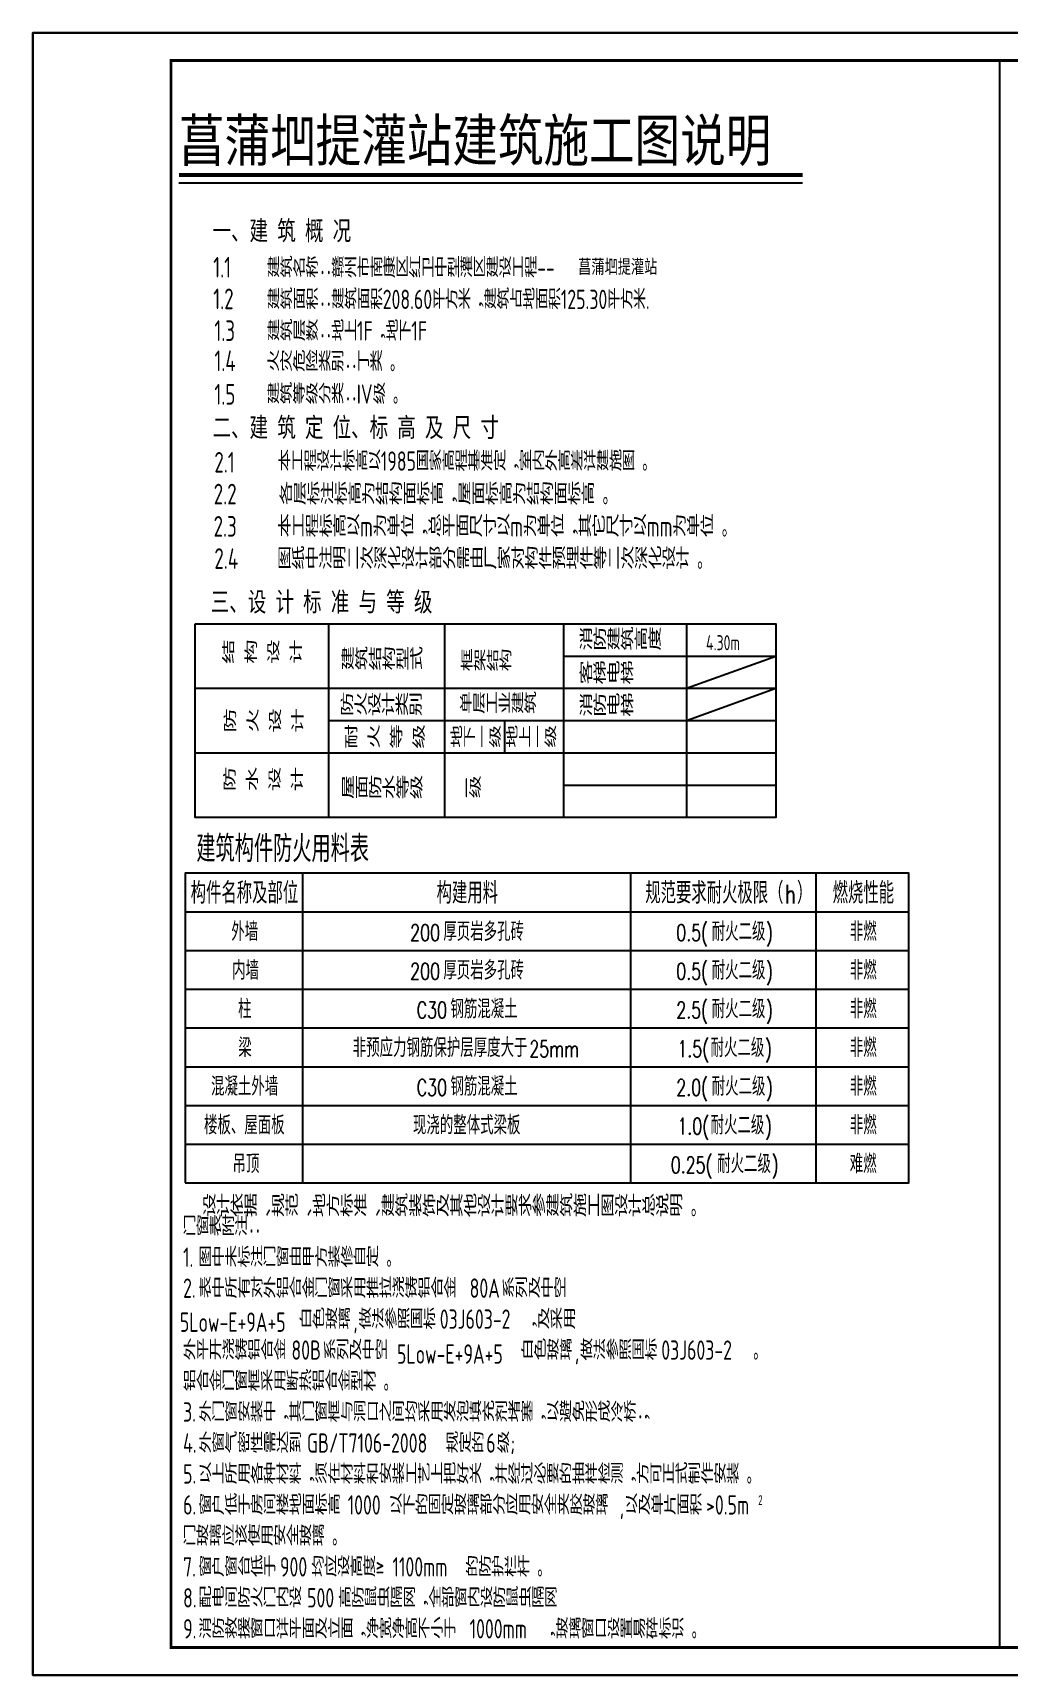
# Model space of a CAD drawing. Header units: millimetres. Extents: x 1742399 to 4898386, y 2481636 to 5226310.
# Drawn here: x 1991283 to 2008943, y 2656332 to 2686032 of the extents above; entities that cross this region are included whole.
import ezdxf

# ---------------------------------------------------------------- set-up
doc = ezdxf.new("R2010")
doc.units = ezdxf.units.MM
doc.header["$LTSCALE"] = 1000
for name, color, linetype in [('DIM_SYMB', 3, 'Continuous'), ('LINE', 9, 'Continuous'), ('PUB_TAB', 7, 'Continuous'), ('PUB_TEXT', 7, 'Continuous'), ('PUB_TITLE', 4, 'Continuous'), ('TEXT', 7, 'Continuous'), ('YHG_文字', 7, 'Continuous'), ('公用-符号', 3, 'Continuous')]:
    doc.layers.add(name, color=color, linetype=linetype)
doc.styles.add('-宋体', font='', dxfattribs={"width": 0.8})
doc.styles.add('-黑体', font='', dxfattribs={"width": 0.7})
doc.styles.add('_TCH_WDTABLE', font='SIMPLEX', dxfattribs={"bigfont": 'GBCBIG'})
doc.styles.add('TSSD_Rein', font='TSSDENG', dxfattribs={"width": 0.7, "bigfont": '@1HZTXT'})
doc.styles.get('-宋体').set_extended_font_data('SimSun')
doc.styles.get('-黑体').set_extended_font_data('SimSun')

# ---------------------------------------------------------------- blocks, each defined once
blk = doc.blocks.new('HAYJZ A3')
blk.add_lwpolyline([(4975, -403417), (46975, -403417), (46975, -433117), (4975, -433117), (4975, -403417)])
at = {"const_width": 50}
blk.add_lwpolyline([(7475, -403917), (46475, -403917), (46475, -432617), (7475, -432617), (7475, -403917)], dxfattribs=at)
at = {"layer": 'PUB_TITLE'}
blk.add_lwpolyline([(4975, -433117), (46975, -433117), (46975, -403417), (4975, -403417)], close=True, dxfattribs=at)

msp = doc.modelspace()

# ---------------------------------------------------------------- linework, layer by layer
for p, q in [((2008766.8, 2685532.2), (2008766.8, 2656832.2)), ((1996630.4, 2675345, 0), (1996630.4, 2671845, 0)), ((1998731.3, 2675345, 0), (1998731.3, 2671845, 0)), ((2000883.4, 2675345, 0), (2000883.4, 2671845, 0)), ((2003105.6, 2675345, 0), (2003105.6, 2671845, 0)), ((2000883.4, 2674761.6), (2004723.7, 2674761.6)), ((2003105.6, 2674178.3), (2004723.7, 2674761.6)), ((1994219.3, 2674178.3), (2004723.7, 2674178.3)), ((2003105.6, 2673595), (2004723.7, 2674178.3)), ((2003105.6, 2673595), (2004723.7, 2674178.3)), ((1996630.4, 2673595), (2004723.7, 2673595)), ((1999815.8, 2673595), (1999815.8, 2673011.6)), ((1999815.8, 2673595), (1999815.8, 2673011.6)), ((1994219.3, 2673011.6), (2004723.7, 2673011.6)), ((2000883.4, 2672428.3), (2004723.7, 2672428.3)), ((2000883.4, 2672428.3), (2004723.7, 2672428.3))]:
    msp.add_line(p, q)
at = {"elevation": 0}
msp.add_lwpolyline([(1994219.3, 2675345), (2004723.7, 2675345), (2004723.7, 2671845), (1994219.3, 2671845)], close=True, dxfattribs=at)
at = {"layer": 'LINE'}
for p, q in [((2000883.4, 2674761.6), (2004723.7, 2674761.6)), ((1994219.3, 2673011.6), (2004723.7, 2673011.6)), ((2000883.4, 2672428.3), (2004723.7, 2672428.3)), ((2000883.4, 2672428.3), (2004723.7, 2672428.3))]:
    msp.add_line(p, q, dxfattribs=at)
at = {"layer": 'PUB_TAB'}
msp.add_lwpolyline([(1994039.8, 2665235.6), (2007130, 2665235.6), (2007130, 2670835.6), (1994039.8, 2670835.6)], close=True, dxfattribs=at)
for points in [[(1996160.3, 2670835.6), (1996160.3, 2665235.6)], [(2002093.5, 2670835.6), (2002093.5, 2665235.6)], [(2005443, 2670835.6), (2005443, 2665235.6)], [(1994039.8, 2670135.6), (2007130, 2670135.6)], [(1994039.8, 2669435.6), (2007130, 2669435.6)], [(1994039.8, 2668735.6), (2007130, 2668735.6)], [(1994039.8, 2668035.6), (2007130, 2668035.6)], [(1994039.8, 2667335.6), (2007130, 2667335.6)], [(1994039.8, 2666635.6), (2007130, 2666635.6)], [(1994039.8, 2665935.6), (2007130, 2665935.6)]]:
    msp.add_lwpolyline(points, dxfattribs=at)
at = {"layer": '公用-符号', "const_width": 70}
msp.add_lwpolyline([(1993925.5, 2683461.7), (2005207.4, 2683461.7)], dxfattribs=at)
at = {"layer": '公用-符号'}
msp.add_lwpolyline([(1993925.5, 2683321.7), (2005207.4, 2683321.7)], dxfattribs=at)

# ---------------------------------------------------------------- block references
msp.add_blockref('HAYJZ A3', (1986308.5, 3089449))

# ---------------------------------------------------------------- texts
at = {"layer": 'DIM_SYMB', "style": 'TSSD_Rein', "width": 0.7}
for s, height, p in [('门窗表附注：', 350, (1994000.6, 2664275.7, 0)), ('图中未标注门窗由甲方装修自定。', 350, (1994283.3, 2663715.7, 0)), ('1.', 350, (1994000.6, 2663715.7, 0)), ('2.', 350, (1994000.6, 2663155.7, 0)), ('表中所有对外铝合金门窗采用推拉浇铸铝合金', 350, (1994283.3, 2663155.7, 0)), ('80A', 350, (1999183.3, 2663155.7, 0)), ('系列及中空', 350, (1999767.5, 2663155.7, 0)), ('白色玻璃', 350, (1996099.5, 2662595.7, 0)), ('做法参照国标', 350, (1997173.7, 2662595.7, 0)), ('03J603-2', 350, (1998643.7, 2662595.7, 0)), ('，及采用', 350, (2000170.2, 2662595.7, 0)), (',', 350, (1997079.5, 2662595.7, 0)), ('外平开浇铸铝合金', 350, (1994000.6, 2662035.7, 0)), ('80B', 350, (1995960.6, 2662035.7, 0)), ('系列及中空', 350, (1996535.4, 2662035.7, 0)), ('白色玻璃', 350, (2000106.2, 2662035.7, 0)), ('做法参照国标', 350, (2001180.4, 2662035.7, 0)), ('03J603-2', 350, (2002650.4, 2662035.7, 0)), (',', 350, (2001086.2, 2662035.7, 0)), ('。', 350, (2004177, 2662035.7, 0)), ('铝合金门窗框采用断热铝合金型材。', 350, (1994000.6, 2661475.7, 0)), ('3.', 350, (1994000.6, 2660915.7, 0)), ('外门窗安装中，其门窗框与洞口之间均采用发泡填充剂堵塞，以避免形成冷桥；', 350, (1994283.3, 2660915.7, 0)), ('4.', 350, (1994000.6, 2660355.7, 0)), ('外窗气密性需达到', 350, (1994283.3, 2660355.7, 0)), ('GB/T7106-2008', 350, (1996243.3, 2660355.7, 0)), ('规定的', 350, (1998749.8, 2660355.7, 0)), ('6', 350, (1999484.8, 2660355.7, 0)), ('级', 350, (1999673.3, 2660355.7, 0)), (';', 350, (1999918.3, 2660355.7, 0)), ('5.', 350, (1994000.6, 2659795.7, 0)), ('以上所用各种材料，须在材料和安装工艺上把好关，并经过必要的抽样检测，方可正式制作安装。', 350, (1994283.3, 2659795.7, 0)), ('6.', 350, (1994000.6, 2659235.7, 0)), ('窗户低于房间楼地面标高', 350, (1994283.3, 2659235.7, 0)), ('1000', 350, (1996978.3, 2659235.7, 0)), ('以下的固定玻璃部分应用安全夹胶玻璃', 350, (1997732.1, 2659235.7, 0)), ('以及单片面积', 350, (2001991.3, 2659235.7, 0)), ('>0.5m', 350, (2003461.3, 2659235.7, 0)), ('2', 175, (2004403.6, 2659410.7, 0)), ('门玻璃应该使用安全玻璃。', 350, (1994000.6, 2658675.7, 0)), (',', 350, (2001897.1, 2659235.7, 0)), ('7.', 350, (1994000.6, 2658115.7, 0)), ('窗户窗台低于', 350, (1994283.3, 2658115.7, 0)), ('900', 350, (1995753.3, 2658115.7, 0)), ('均应设高度≥', 350, (1996318.6, 2658115.7, 0)), ('1100mm', 350, (1997788.6, 2658115.7, 0)), ('的防护栏杆。', 350, (1999107.9, 2658115.7, 0)), ('8.', 350, (1994000.6, 2657555.7, 0)), ('配电间防火门内设', 350, (1994283.3, 2657555.7, 0)), ('500', 350, (1996243.3, 2657555.7, 0)), ('高防鼠虫隔网，全部窗内设防鼠虫隔网', 350, (1996808.6, 2657555.7, 0)), ('9.', 350, (1994000.6, 2656995.7, 0)), ('消防救援窗口详平面及立面，净宽净高不小于', 350, (1994283.3, 2656995.7, 0)), ('1000mm', 350, (1999183.3, 2656995.7, 0)), ('，玻璃窗口设置易碎标识。', 350, (2000502.5, 2656995.7, 0))]:
    msp.add_text(s, height=height, dxfattribs=at).set_placement(p)
at = {"layer": 'PUB_TAB', "style": '_TCH_WDTABLE'}
for s, height, p in [('建筑构件防火用料表', 482.27, (1994239.8, 2671035.6)), ('构件名称及部位', 385.82, (1994138.3, 2670285.6)), ('构建用料', 385.82, (1998586.5, 2670285.6)), ('规范要求耐火极限（', 385.82, (2002360.3, 2670285.6)), ('）', 385.8, (2005105.1, 2670285.6)), ('燃烧性能', 385.82, (2005750.3, 2670285.6)), ('外墙', 337.59, (1994872.9, 2669610.6)), ('厚页岩多孔砖', 337.59, (1998708.3, 2669610.6)), ('耐火二级', 337.59, (2003561.7, 2669610.6)), ('非燃', 337.59, (2006061.2, 2669610.6)), ('内墙', 337.59, (1994887.8, 2668910.6)), ('厚页岩多孔砖', 337.59, (1998708.3, 2668910.6)), ('耐火二级', 337.59, (2003561.7, 2668910.6)), ('非燃', 337.59, (2006061.2, 2668910.6)), ('柱', 337.6, (1994995.8, 2668210.6)), ('钢筋混凝土', 337.59, (1998836.2, 2668210.6)), ('耐火二级', 337.59, (2003561.7, 2668210.6)), ('非燃', 337.59, (2006061.2, 2668210.6)), ('梁', 337.6, (1994999.5, 2667510.6)), ('非预应力钢筋保护层厚度大于', 337.589, (1997069.6, 2667510.6)), ('耐火二级', 337.59, (2003541.7, 2667510.6)), ('非燃', 337.59, (2006061.2, 2667510.6)), ('混凝土外墙', 337.59, (1994506.1, 2666810.6)), ('钢筋混凝土', 337.59, (1998836.2, 2666810.6)), ('耐火二级', 337.59, (2003561.7, 2666810.6)), ('非燃', 337.59, (2006061.2, 2666810.6)), ('楼板、屋面板', 337.59, (1994379.6, 2666110.6)), ('现浇的整体式梁板', 337.59, (1998158.8, 2666110.6)), ('耐火二级', 337.59, (2003541.7, 2666110.6)), ('非燃', 337.59, (2006061.2, 2666110.6)), ('吊顶', 337.59, (1994895.2, 2665410.6)), ('耐火二级', 337.59, (2003661.7, 2665410.6)), ('难燃', 337.59, (2006059.3, 2665410.6))]:
    msp.add_text(s, height=height, dxfattribs=at).set_placement(p)
at = {"layer": 'PUB_TAB', "style": '_TCH_WDTABLE', "width": 0.705882}
for s, height, p in [('h', 340, (2004887.9, 2670285.6)), ('200', 297.5, (1998108.3, 2669610.6)), ('0.5(', 297.5, (2002921.7, 2669610.6)), (')', 297.5, (2004544.7, 2669610.6)), ('200', 297.5, (1998108.3, 2668910.6)), ('0.5(', 297.5, (2002921.7, 2668910.6)), (')', 297.5, (2004544.7, 2668910.6)), ('2.5(', 297.5, (2002921.7, 2668210.6)), (')', 297.5, (2004544.7, 2668210.6)), ('C30', 297.5, (1998226.2, 2668210.6)), ('25mm', 297.5, (2000264.2, 2667510.6)), ('1.5(', 297.5, (2002941.7, 2667510.6)), (')', 297.5, (2004524.7, 2667510.6)), ('C30', 297.5, (1998226.2, 2666810.6)), ('2.0(', 297.5, (2002921.7, 2666810.6)), (')', 297.5, (2004544.7, 2666810.6)), ('1.0(', 297.5, (2002941.7, 2666110.6)), (')', 297.5, (2004524.7, 2666110.6)), ('0.25(', 297.5, (2002821.7, 2665410.6)), (')', 297.5, (2004644.7, 2665410.6))]:
    msp.add_text(s, height=height, dxfattribs=at).set_placement(p)
at = {"layer": 'PUB_TEXT', "color": 3, "style": '-黑体', "width": 0.7}
for s, p in [('一、建 筑 概 况', (1994535.3, 2682282.1, 0)), ('二、建 筑 定 位、标 高 及 尺 寸', (1994535.3, 2678724.2, 0)), ('三、设 计 标 准 与 等 级', (1994502.7, 2675569.2, 0))]:
    msp.add_text(s, height=350, dxfattribs=at).set_placement(p)
at = {"layer": 'TEXT', "lineweight": 0, "style": 'TSSD_Rein', "width": 0.7}
for s, height, p in [('1.1', 373.33, (1994546.3, 2681608, 0)), ('1.2', 373.33, (1994546.3, 2681034.4, 0)), ('1.3', 373.33, (1994566.7, 2680459.8, 0)), ('1.4', 373.33, (1994566.7, 2679914.8, 0)), ('1.5', 373.33, (1994566.7, 2679308.2, 0)), ('2.1', 373.33, (1994566.7, 2678079.3, 0)), ('2.2', 373.33, (1994555.3, 2677504.3, 0)), ('各层标注标高为结构面标高，屋面标高为结构面标高。', 373.333, (1995734.3, 2677504, 0)), ('2.3', 373.33, (1994552.9, 2676920.9, 0)), ('本工程标高以m为单位，总平面尺寸以m为单位，其它尺寸以mm为单位。', 373.333, (1995709.5, 2676920.7, 0)), ('2.4', 373.33, (1994566.7, 2676337.6, 0)), ('图纸中注明二次深化设计部分需由厂家对构件预埋件等二次深化设计。', 373.333, (1995706.8, 2676337.3, 0)), ('消防建筑高度', 373.33, (2001162.2, 2674872.1)), ('结 构 设 计', 373.33, (1994692.5, 2674636.9)), ('建筑结构型式', 373.33, (1996851.5, 2674515.6, 0)), ('客梯电梯', 373.33, (2001162.2, 2674261.8)), ('客梯电梯', 373.33, (2001162.2, 2674261.8)), ('防火设计类别', 373.33, (1996838.9, 2673688.5)), ('消防电梯', 373.33, (2001162.2, 2673678.5)), ('消防电梯', 373.33, (2001162.2, 2673678.5)), ('防 火 设 计', 373.33, (1994722.9, 2673391.8)), ('耐 火 等 级', 373.33, (1996914.8, 2673102.2)), ('防 水 设 计', 373.33, (1994713.3, 2672333)), ('屋面防水等级', 373.33, (1996852.3, 2672187.8)), ('设计依据、规范、地方标准、建筑装饰及其他设计要求参建筑施工图设计总说明。', 373.333, (1994350.2, 2664628.9, 0))]:
    msp.add_text(s, height=height, dxfattribs=at).set_placement(p)
at = {"layer": 'TEXT', "color": 1, "width": 0.7}
for s, height, style, p in [('建筑名称：赣州市南康区红卫中型灌区建设工程--', 350, 'TSSD_Rein', (1995517.1, 2681610.6, 0)), ('菖蒲垇提灌站', 250, '-宋体', (2001146.5, 2681682.2, 0)), ('建筑面积：建筑面积208.60平方米，建筑占地面积125.30平方米.', 350, 'TSSD_Rein', (1995517.1, 2681037.3, 0)), ('建筑层数：地上1F，地下1F', 350, 'TSSD_Rein', (1995517.1, 2680466.7, 0)), ('火灾危险类别：丁类。', 350, 'TSSD_Rein', (1995512.8, 2679912.1, 0)), ('建筑等级分类：IV级。', 350, 'TSSD_Rein', (1995512.8, 2679325.3, 0)), ('本工程设计标高以1985国家高程基准定，室内外高差详建施图。', 350, 'TSSD_Rein', (1995715.7, 2678112.7, 0)), ('4.30m', 272.22, 'TSSD_Rein', (2003459.5, 2674866.9)), ('框架结构', 350, 'TSSD_Rein', (1999014.9, 2674499.6, 0)), ('单层工业建筑', 350, 'TSSD_Rein', (1998999.6, 2673727.6)), ('地下一级', 350, 'TSSD_Rein', (1998826.1, 2673117.2, 0)), ('地上一级', 350, 'TSSD_Rein', (1999829.5, 2673117.2, 0))]:
    msp.add_text(s, height=height, dxfattribs=dict(at, style=style)).set_placement(p)
at = {"layer": 'TEXT', "color": 1, "lineweight": 0, "style": 'TSSD_Rein', "width": 0.7}
msp.add_text('I级', height=350, dxfattribs=at).set_placement((1999087.9, 2672205.7))
at = {"layer": 'YHG_文字', "color": 1, "style": 'TSSD_Rein', "width": 0.7}
for p in [(1993942.8, 2662540.9), (1997869.6, 2661964.5)]:
    msp.add_text('5Low-E+9A+5', height=350, dxfattribs=at).set_placement(p)
at = {"layer": '公用-符号', "color": 7, "style": '-宋体', "width": 0.8}
msp.add_text('菖蒲垇提灌站建筑施工图说明', height=755.274, dxfattribs=at).set_placement((1993925.5, 2683711.4))

doc.saveas('drawing.dxf')
